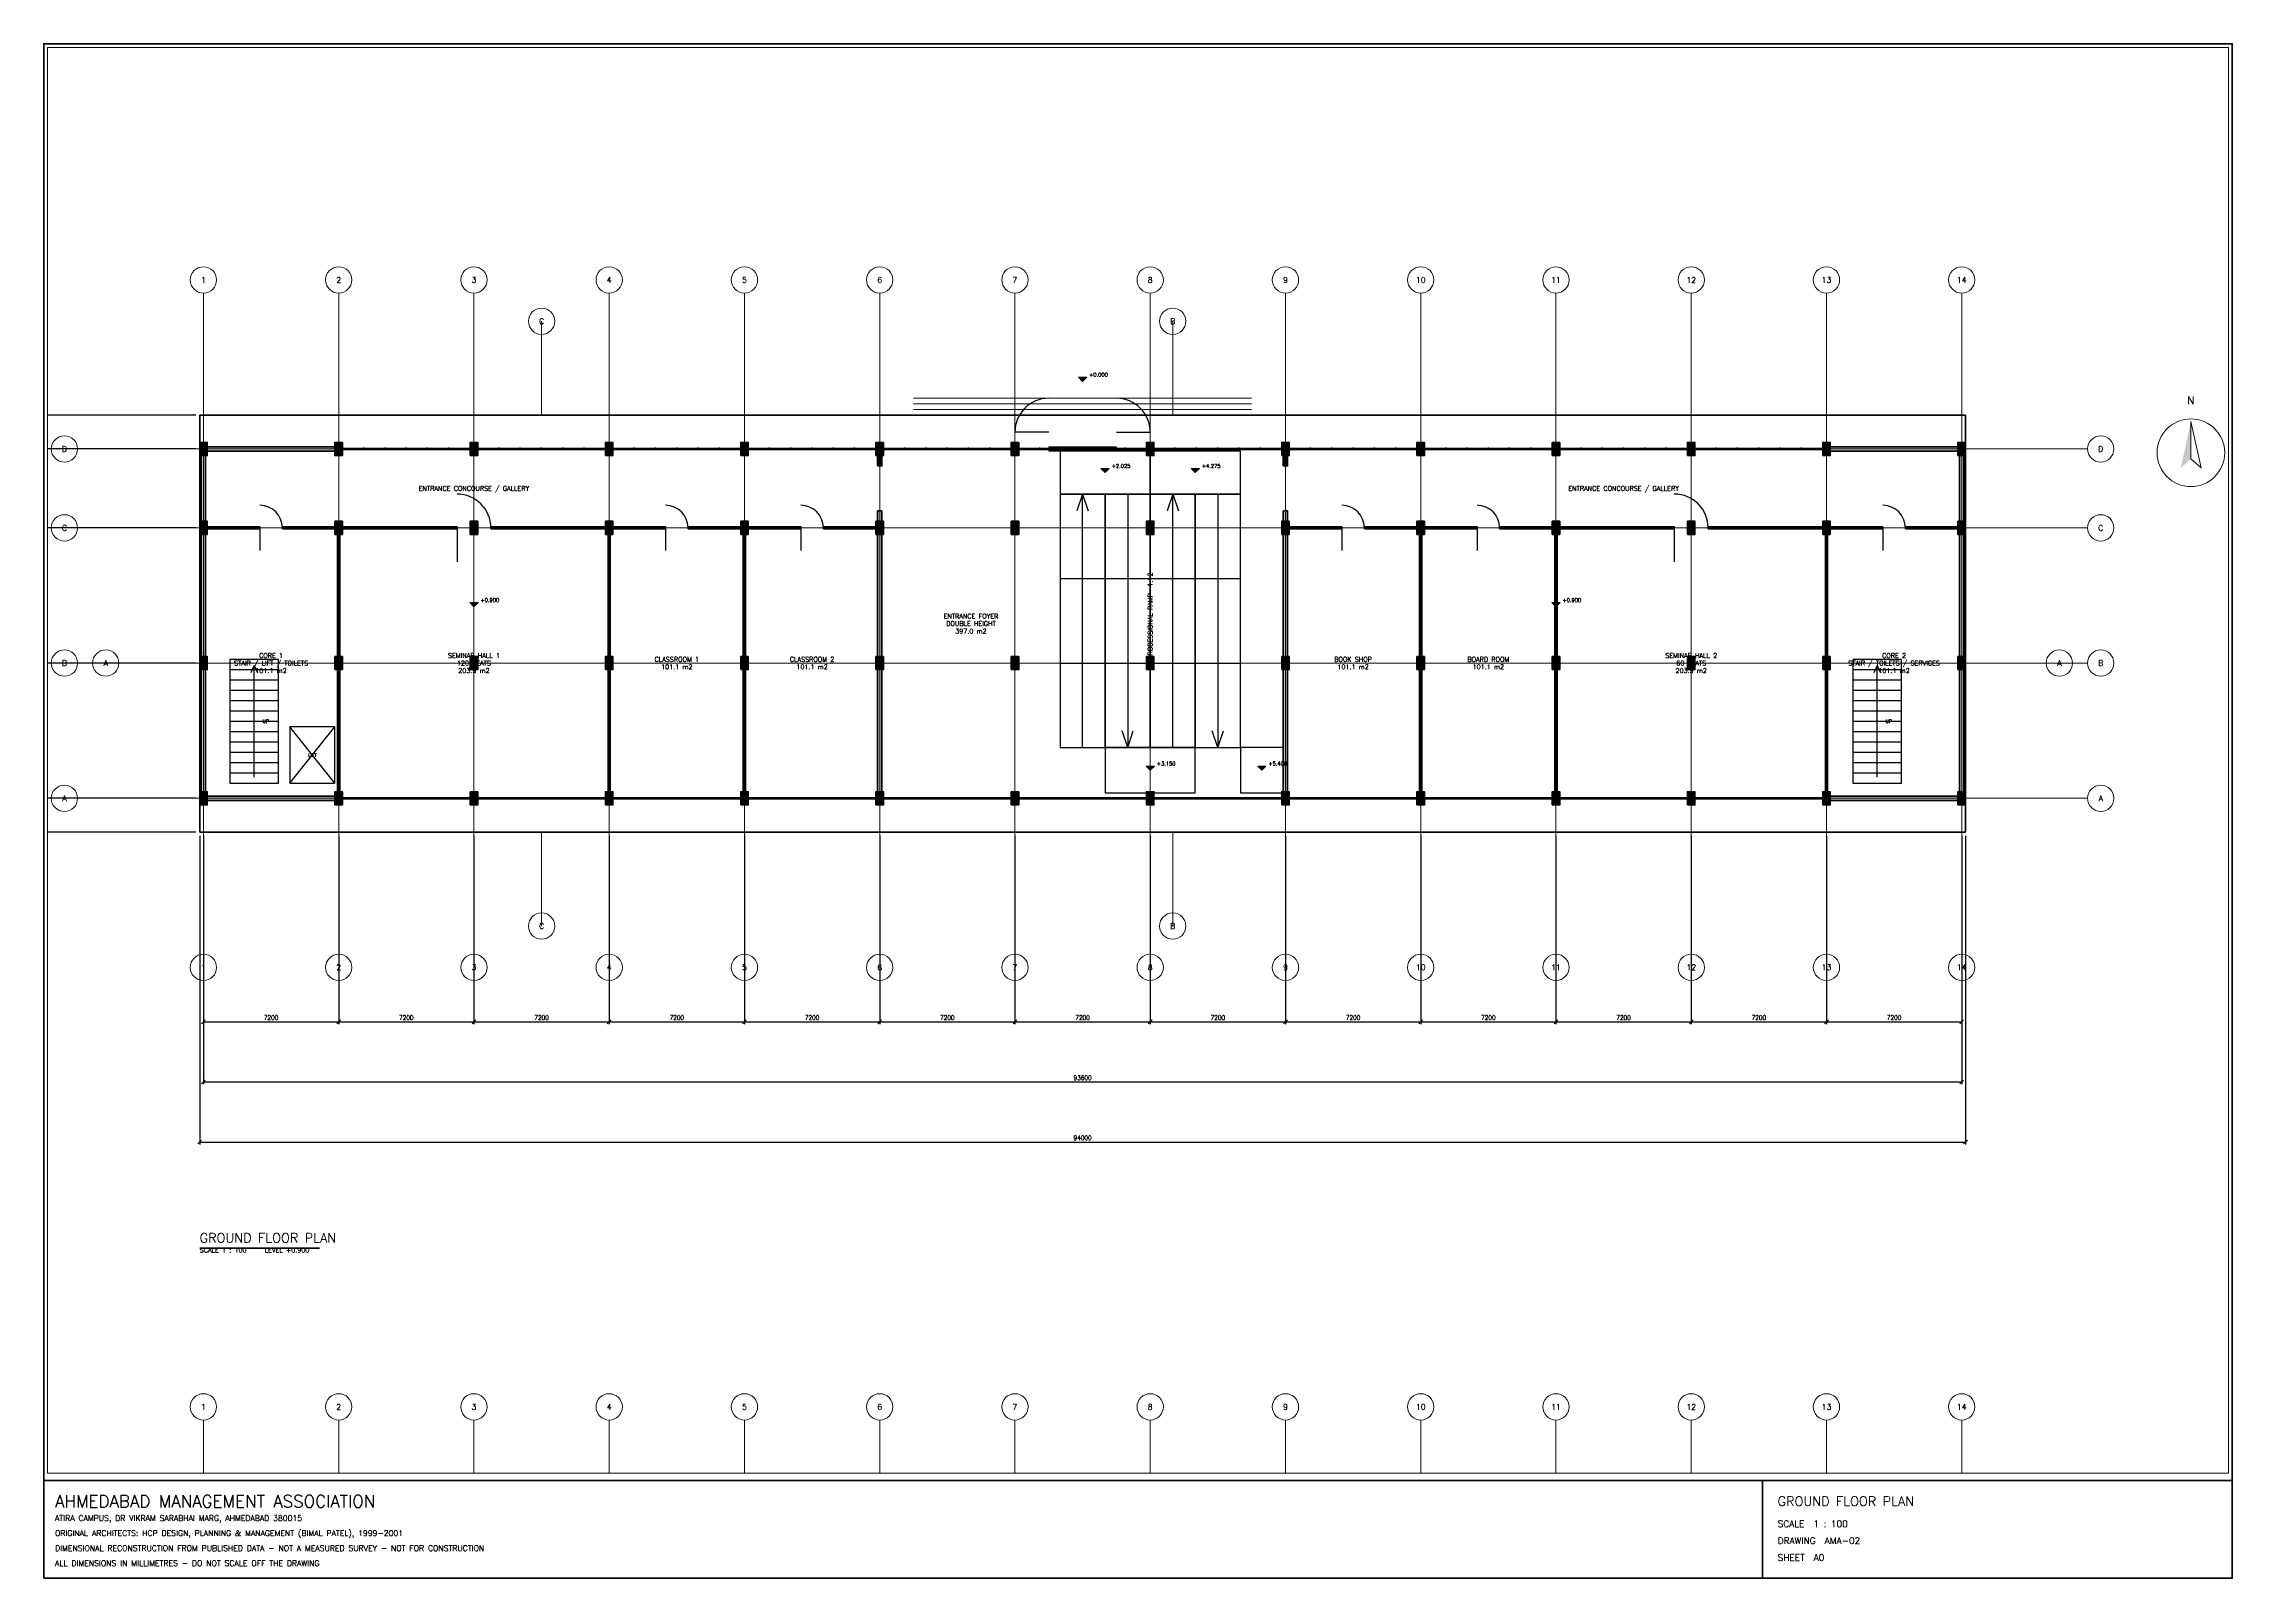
# Paper-space layout 'AMA-02 GROUND FLOOR' of a CAD drawing. Header units: millimetres. Extents: x 12 to 1177, y 12 to 829.
# The model-space entities are those that its viewports show. They can reach past a viewport. Long polylines and large blocks are cut down to what shows.
import ezdxf
from ezdxf.enums import TextEntityAlignment as Align

# ---------------------------------------------------------------- set-up
doc = ezdxf.new("R2010")
doc.units = ezdxf.units.MM
doc.header["$LTSCALE"] = 50
doc.linetypes.add('DASHDOT', pattern=[3.556, 2.54, -0.508, 0, -0.508])
doc.layers.get('Defpoints').update_dxf_attribs({"lineweight": 0})
for name, color, linetype, lineweight in [('A-ANNO-DIMS', 2, 'Continuous', 13), ('A-ANNO-SYMB', 6, 'Continuous', 18), ('A-ANNO-TEXT', 7, 'Continuous', 18), ('A-ANNO-TITL', 7, 'Continuous', 35), ('A-ANNO-TTLB', 7, 'Continuous', 35), ('A-DOOR', 2, 'Continuous', 25), ('A-FLOR-LEVL', 6, 'Continuous', 18), ('A-FLOR-RAMP', 3, 'Continuous', 25), ('A-FLOR-STRS', 3, 'Continuous', 25), ('A-GLAZ', 4, 'Continuous', 25), ('A-GRID', 8, 'DASHDOT', 13), ('A-GRID-IDEN', 8, 'Continuous', 13), ('A-SLAB-EDGE', 7, 'Continuous', 35), ('A-WALL-EXTR', 7, 'Continuous', 50), ('A-WALL-INTR', 7, 'Continuous', 35), ('A-WALL-PATT', 253, 'Continuous', 9), ('S-COLS', 1, 'Continuous', 50), ('S-COLS-PATT', 254, 'Continuous', 9)]:
    doc.layers.add(name, color=color, linetype=linetype, lineweight=lineweight)
doc.styles.add('AMA-NOTE', font='romans.shx', dxfattribs={"width": 0.85})
doc.styles.add('AMA-TITLE', font='romand.shx', dxfattribs={"width": 0.9})
doc.dimstyles.new('AMA-100', dxfattribs={"dimscale": 100, "dimtxt": 2.5, "dimasz": 2.5, "dimexe": 1.25, "dimexo": 2, "dimgap": 1, "dimtad": 1, "dimdec": 0, "dimtxsty": 'AMA-NOTE', "dimtsz": 1, "dimcen": 2.5, "dimclrd": 8, "dimclre": 8, "dimclrt": 7, "dimazin": 3, "dimtfac": 1, "dimtmove": 0, "dimatfit": 3})

msp = doc.modelspace()

# ---------------------------------------------------------------- hatches: boundary and pattern name
at = {"layer": 'A-ANNO-SYMB'}
for points in [[(46800, 24000), (46580, 24220), (47020, 24220)], [(105800, 21856), (105260, 19390), (105800, 19876)], [(48000, 19142), (47780, 19362), (48220, 19362)], [(52800, 19142), (52580, 19362), (53020, 19362)], [(14400, 12000), (14180, 12220), (14620, 12220)], [(72000, 12000), (71780, 12220), (72220, 12220)], [(50400, 3300), (50180, 3520), (50620, 3520)], [(56342, 3300), (56122, 3520), (56562, 3520)]]:
    msp.add_hatch(color=7, dxfattribs=at).paths.add_polyline_path(points)
at = {"layer": 'A-WALL-PATT'}
for points in [[(-115, 2150), (115, 2150), (115, 20050), (-115, 20050)], [(200, 20285), (7000, 20285), (7000, 20515), (200, 20515)], [(35885, 19500), (36115, 19500), (36115, 20050), (35885, 20050)], [(57485, 19500), (57715, 19500), (57715, 20050), (57485, 20050)], [(86600, 20285), (93400, 20285), (93400, 20515), (86600, 20515)], [(93485, 2150), (93715, 2150), (93715, 20050), (93485, 20050)], [(35885, 2150), (36115, 2150), (36115, 17100), (35885, 17100)], [(57485, 2150), (57715, 2150), (57715, 17100), (57485, 17100)], [(60, 16140), (3000, 16140), (3000, 16260), (60, 16260)], [(4200, 16140), (7140, 16140), (7140, 16260), (4200, 16260)], [(7140, 2150), (7260, 2150), (7260, 15850), (7140, 15850)], [(7260, 16140), (13500, 16140), (13500, 16260), (7260, 16260)], [(15300, 16140), (21540, 16140), (21540, 16260), (15300, 16260)], [(21540, 2150), (21660, 2150), (21660, 15850), (21540, 15850)], [(21660, 16140), (24600, 16140), (24600, 16260), (21660, 16260)], [(25800, 16140), (28740, 16140), (28740, 16260), (25800, 16260)], [(28740, 2150), (28860, 2150), (28860, 15850), (28740, 15850)], [(28860, 16140), (31800, 16140), (31800, 16260), (28860, 16260)], [(33000, 16140), (35940, 16140), (35940, 16260), (33000, 16260)], [(57660, 16140), (60600, 16140), (60600, 16260), (57660, 16260)], [(61800, 16140), (64740, 16140), (64740, 16260), (61800, 16260)], [(64740, 2150), (64860, 2150), (64860, 15850), (64740, 15850)], [(64860, 16140), (67800, 16140), (67800, 16260), (64860, 16260)], [(69000, 16140), (71940, 16140), (71940, 16260), (69000, 16260)], [(71940, 2150), (72060, 2150), (72060, 15850), (71940, 15850)], [(72060, 16140), (78300, 16140), (78300, 16260), (72060, 16260)], [(80100, 16140), (86340, 16140), (86340, 16260), (80100, 16260)], [(86340, 2150), (86460, 2150), (86460, 15850), (86340, 15850)], [(86460, 16140), (89400, 16140), (89400, 16260), (86460, 16260)], [(90600, 16140), (93540, 16140), (93540, 16260), (90600, 16260)], [(200, 1685), (7000, 1685), (7000, 1915), (200, 1915)], [(86600, 1685), (93400, 1685), (93400, 1915), (86600, 1915)]]:
    msp.add_hatch(color=7, dxfattribs=at).paths.add_polyline_path(points)
at = {"layer": 'S-COLS-PATT'}
for points in [[(-200, 20050), (200, 20050), (200, 20750), (-200, 20750)], [(7000, 20050), (7400, 20050), (7400, 20750), (7000, 20750)], [(14200, 20050), (14600, 20050), (14600, 20750), (14200, 20750)], [(21400, 20050), (21800, 20050), (21800, 20750), (21400, 20750)], [(28600, 20050), (29000, 20050), (29000, 20750), (28600, 20750)], [(35800, 20050), (36200, 20050), (36200, 20750), (35800, 20750)], [(43000, 20050), (43400, 20050), (43400, 20750), (43000, 20750)], [(50200, 20050), (50600, 20050), (50600, 20750), (50200, 20750)], [(57400, 20050), (57800, 20050), (57800, 20750), (57400, 20750)], [(64600, 20050), (65000, 20050), (65000, 20750), (64600, 20750)], [(71800, 20050), (72200, 20050), (72200, 20750), (71800, 20750)], [(79000, 20050), (79400, 20050), (79400, 20750), (79000, 20750)], [(86200, 20050), (86600, 20050), (86600, 20750), (86200, 20750)], [(93400, 20050), (93800, 20050), (93800, 20750), (93400, 20750)], [(-200, 15850), (200, 15850), (200, 16550), (-200, 16550)], [(7000, 15850), (7400, 15850), (7400, 16550), (7000, 16550)], [(14200, 15850), (14600, 15850), (14600, 16550), (14200, 16550)], [(21400, 15850), (21800, 15850), (21800, 16550), (21400, 16550)], [(28600, 15850), (29000, 15850), (29000, 16550), (28600, 16550)], [(35800, 15850), (36200, 15850), (36200, 16550), (35800, 16550)], [(43000, 15850), (43400, 15850), (43400, 16550), (43000, 16550)], [(50200, 15850), (50600, 15850), (50600, 16550), (50200, 16550)], [(57400, 15850), (57800, 15850), (57800, 16550), (57400, 16550)], [(64600, 15850), (65000, 15850), (65000, 16550), (64600, 16550)], [(71800, 15850), (72200, 15850), (72200, 16550), (71800, 16550)], [(79000, 15850), (79400, 15850), (79400, 16550), (79000, 16550)], [(86200, 15850), (86600, 15850), (86600, 16550), (86200, 16550)], [(93400, 15850), (93800, 15850), (93800, 16550), (93400, 16550)], [(-200, 8650), (200, 8650), (200, 9350), (-200, 9350)], [(7000, 8650), (7400, 8650), (7400, 9350), (7000, 9350)], [(14200, 8650), (14600, 8650), (14600, 9350), (14200, 9350)], [(21400, 8650), (21800, 8650), (21800, 9350), (21400, 9350)], [(28600, 8650), (29000, 8650), (29000, 9350), (28600, 9350)], [(35800, 8650), (36200, 8650), (36200, 9350), (35800, 9350)], [(43000, 8650), (43400, 8650), (43400, 9350), (43000, 9350)], [(50200, 8650), (50600, 8650), (50600, 9350), (50200, 9350)], [(57400, 8650), (57800, 8650), (57800, 9350), (57400, 9350)], [(64600, 8650), (65000, 8650), (65000, 9350), (64600, 9350)], [(71800, 8650), (72200, 8650), (72200, 9350), (71800, 9350)], [(79000, 8650), (79400, 8650), (79400, 9350), (79000, 9350)], [(86200, 8650), (86600, 8650), (86600, 9350), (86200, 9350)], [(93400, 8650), (93800, 8650), (93800, 9350), (93400, 9350)], [(-200, 1450), (200, 1450), (200, 2150), (-200, 2150)], [(7000, 1450), (7400, 1450), (7400, 2150), (7000, 2150)], [(14200, 1450), (14600, 1450), (14600, 2150), (14200, 2150)], [(21400, 1450), (21800, 1450), (21800, 2150), (21400, 2150)], [(28600, 1450), (29000, 1450), (29000, 2150), (28600, 2150)], [(35800, 1450), (36200, 1450), (36200, 2150), (35800, 2150)], [(43000, 1450), (43400, 1450), (43400, 2150), (43000, 2150)], [(50200, 1450), (50600, 1450), (50600, 2150), (50200, 2150)], [(57400, 1450), (57800, 1450), (57800, 2150), (57400, 2150)], [(64600, 1450), (65000, 1450), (65000, 2150), (64600, 2150)], [(71800, 1450), (72200, 1450), (72200, 2150), (71800, 2150)], [(79000, 1450), (79400, 1450), (79400, 2150), (79000, 2150)], [(86200, 1450), (86600, 1450), (86600, 2150), (86200, 2150)], [(93400, 1450), (93800, 1450), (93800, 2150), (93400, 2150)]]:
    msp.add_hatch(color=7, dxfattribs=at).paths.add_polyline_path(points)

# ---------------------------------------------------------------- linework, layer by layer
at = {"layer": 'A-ANNO-SYMB'}
for p, q in [((18000, 22200), (18000, 27200)), ((51600, 22200), (51600, 27200)), ((18000, 22200), (16600, 22200)), ((51600, 22200), (53000, 22200)), ((-200, 9000), (-200, 10400)), ((93800, 9000), (93800, 10400)), ((-5200, 9000), (-200, 9000)), ((93800, 9000), (98800, 9000)), ((18000, 0), (16600, 0)), ((18000, -5000), (18000, 0)), ((51600, -5000), (51600, 0)), ((51600, 0), (53000, 0))]:
    msp.add_line(p, q, dxfattribs=at)
for points in [[(46800, 24000), (46580, 24220), (47020, 24220)], [(105800, 21856), (106340, 19390), (105800, 19876)], [(48000, 19142), (47780, 19362), (48220, 19362)], [(52800, 19142), (52580, 19362), (53020, 19362)], [(14400, 12000), (14180, 12220), (14620, 12220)], [(72000, 12000), (71780, 12220), (72220, 12220)], [(50400, 3300), (50180, 3520), (50620, 3520)], [(56342, 3300), (56122, 3520), (56562, 3520)]]:
    msp.add_lwpolyline(points, close=True, dxfattribs=at)
for centre, radius in [((18000, 27200), 700), ((51600, 27200), 700), ((105800, 20200), 1800), ((-5200, 9000), 700), ((98800, 9000), 700), ((18000, -5000), 700), ((51600, -5000), 700)]:
    msp.add_circle(centre, radius, dxfattribs=at)
at = {"layer": 'A-ANNO-TITL'}
msp.add_line((-200, -22150), (6175, -22150), dxfattribs=at)
at = {"layer": 'A-DOOR'}
for p, q in [((45000, 21300), (43200, 21300)), ((48600, 21300), (50400, 21300)), ((3000, 16200), (3000, 15000)), ((13500, 16200), (13500, 14400)), ((24600, 16200), (24600, 15000)), ((31800, 16200), (31800, 15000)), ((60600, 16200), (60600, 15000)), ((67800, 16200), (67800, 15000)), ((78300, 16200), (78300, 14400)), ((89400, 16200), (89400, 15000))]:
    msp.add_line(p, q, dxfattribs=at)
msp.add_lwpolyline([(45000, 20300), (48600, 20300), (48600, 20500), (45000, 20500)], close=True, dxfattribs=at)
for centre, radius, start, end in [((45000, 21300), 1800, 90, 180), ((48600, 21300), 1800, 0, 90), ((13500, 16200), 1800, 0, 90), ((78300, 16200), 1800, 0, 90), ((3000, 16200), 1200, 0, 90), ((24600, 16200), 1200, 0, 90), ((31800, 16200), 1200, 0, 90), ((60600, 16200), 1200, 0, 90), ((67800, 16200), 1200, 0, 90), ((89400, 16200), 1200, 0, 90)]:
    msp.add_arc(centre, radius, start, end, dxfattribs=at)
at = {"layer": 'A-FLOR-LEVL'}
for p, q in [((37800, 23100), (55800, 23100)), ((37800, 22800), (55800, 22800)), ((37800, 22500), (55800, 22500))]:
    msp.add_line(p, q, dxfattribs=at)
at = {"layer": 'A-FLOR-RAMP'}
for p, q in [((45600, 18000), (48000, 18000)), ((46800, 18000), (46500, 17100)), ((46800, 4500), (46800, 18000)), ((46800, 18000), (47100, 17100)), ((48000, 18000), (50400, 18000)), ((49200, 18000), (49200, 4500)), ((50400, 18000), (52800, 18000)), ((51600, 18000), (51300, 17100)), ((51600, 4500), (51600, 18000)), ((51600, 18000), (51900, 17100)), ((52800, 18000), (55200, 18000)), ((54000, 18000), (54000, 4500)), ((45600, 13500), (48000, 13500)), ((48000, 13500), (50400, 13500)), ((50400, 13500), (52800, 13500)), ((52800, 13500), (55200, 13500)), ((45600, 9000), (48000, 9000)), ((48000, 9000), (50400, 9000)), ((50400, 9000), (52800, 9000)), ((52800, 9000), (55200, 9000)), ((49200, 4500), (48900, 5400)), ((49200, 4500), (49500, 5400)), ((54000, 4500), (53700, 5400)), ((54000, 4500), (54300, 5400))]:
    msp.add_line(p, q, dxfattribs=at)
for points in [[(45600, 18000), (50400, 18000), (50400, 20285), (45600, 20285)], [(50400, 18000), (55200, 18000), (55200, 20285), (50400, 20285)], [(45600, 4500), (48000, 4500), (48000, 18000), (45600, 18000)], [(48000, 4500), (50400, 4500), (50400, 18000), (48000, 18000)], [(50400, 4500), (52800, 4500), (52800, 18000), (50400, 18000)], [(52800, 4500), (55200, 4500), (55200, 18000), (52800, 18000)], [(48000, 2100), (52800, 2100), (52800, 4500), (48000, 4500)], [(55200, 2100), (57485, 2100), (57485, 4500), (55200, 4500)]]:
    msp.add_lwpolyline(points, close=True, dxfattribs=at)
at = {"layer": 'A-FLOR-STRS'}
for p, q in [((1400, 8650), (4000, 8650)), ((2700, 8870), (2520, 8485)), ((2700, 2930), (2700, 8870)), ((2700, 8870), (2880, 8485)), ((87800, 8650), (90400, 8650)), ((89100, 8870), (88920, 8485)), ((89100, 2930), (89100, 8870)), ((89100, 8870), (89280, 8485)), ((1400, 8100), (4000, 8100)), ((1400, 7550), (4000, 7550)), ((1400, 7000), (4000, 7000)), ((87800, 8100), (90400, 8100)), ((87800, 7550), (90400, 7550)), ((87800, 7000), (90400, 7000)), ((1400, 6450), (4000, 6450)), ((1400, 5900), (4000, 5900)), ((87800, 6450), (90400, 6450)), ((87800, 5900), (90400, 5900)), ((1400, 5350), (4000, 5350)), ((1400, 4800), (4000, 4800)), ((4600, 2600), (7000, 5600)), ((7000, 2600), (4600, 5600)), ((87800, 5350), (90400, 5350)), ((87800, 4800), (90400, 4800)), ((1400, 4250), (4000, 4250)), ((1400, 3700), (4000, 3700)), ((87800, 4250), (90400, 4250)), ((87800, 3700), (90400, 3700)), ((1400, 3150), (4000, 3150)), ((87800, 3150), (90400, 3150))]:
    msp.add_line(p, q, dxfattribs=at)
for points in [[(1400, 2600), (4000, 2600), (4000, 9200), (1400, 9200)], [(87800, 2600), (90400, 2600), (90400, 9200), (87800, 9200)], [(4600, 2600), (7000, 2600), (7000, 5600), (4600, 5600)]]:
    msp.add_lwpolyline(points, close=True, dxfattribs=at)
at = {"layer": 'A-GLAZ'}
for p, q in [((8533, 20330), (8533, 20470)), ((9667, 20330), (9667, 20470)), ((10800, 20330), (10800, 20470)), ((11933, 20330), (11933, 20470)), ((13067, 20330), (13067, 20470)), ((15733, 20330), (15733, 20470)), ((16867, 20330), (16867, 20470)), ((18000, 20330), (18000, 20470)), ((19133, 20330), (19133, 20470)), ((20267, 20330), (20267, 20470)), ((22933, 20330), (22933, 20470)), ((24067, 20330), (24067, 20470)), ((25200, 20330), (25200, 20470)), ((26333, 20330), (26333, 20470)), ((27467, 20330), (27467, 20470)), ((30133, 20330), (30133, 20470)), ((31267, 20330), (31267, 20470)), ((32400, 20330), (32400, 20470)), ((33533, 20330), (33533, 20470)), ((34667, 20330), (34667, 20470)), ((37333, 20330), (37333, 20470)), ((38467, 20330), (38467, 20470)), ((39600, 20330), (39600, 20470)), ((40733, 20330), (40733, 20470)), ((41867, 20330), (41867, 20470)), ((44533, 20330), (44533, 20470)), ((45667, 20330), (45667, 20470)), ((46800, 20330), (46800, 20470)), ((47933, 20330), (47933, 20470)), ((49067, 20330), (49067, 20470)), ((51733, 20330), (51733, 20470)), ((52867, 20330), (52867, 20470)), ((54000, 20330), (54000, 20470)), ((55133, 20330), (55133, 20470)), ((56267, 20330), (56267, 20470)), ((58933, 20330), (58933, 20470)), ((60067, 20330), (60067, 20470)), ((61200, 20330), (61200, 20470)), ((62333, 20330), (62333, 20470)), ((63467, 20330), (63467, 20470)), ((66133, 20330), (66133, 20470)), ((67267, 20330), (67267, 20470)), ((68400, 20330), (68400, 20470)), ((69533, 20330), (69533, 20470)), ((70667, 20330), (70667, 20470)), ((73333, 20330), (73333, 20470)), ((74467, 20330), (74467, 20470)), ((75600, 20330), (75600, 20470)), ((76733, 20330), (76733, 20470)), ((77867, 20330), (77867, 20470)), ((80533, 20330), (80533, 20470)), ((81667, 20330), (81667, 20470)), ((82800, 20330), (82800, 20470)), ((83933, 20330), (83933, 20470)), ((85067, 20330), (85067, 20470)), ((8533, 1730), (8533, 1870)), ((9667, 1730), (9667, 1870)), ((10800, 1730), (10800, 1870)), ((11933, 1730), (11933, 1870)), ((13067, 1730), (13067, 1870)), ((15733, 1730), (15733, 1870)), ((16867, 1730), (16867, 1870)), ((18000, 1730), (18000, 1870)), ((19133, 1730), (19133, 1870)), ((20267, 1730), (20267, 1870)), ((22933, 1730), (22933, 1870)), ((24067, 1730), (24067, 1870)), ((25200, 1730), (25200, 1870)), ((26333, 1730), (26333, 1870)), ((27467, 1730), (27467, 1870)), ((30133, 1730), (30133, 1870)), ((31267, 1730), (31267, 1870)), ((32400, 1730), (32400, 1870)), ((33533, 1730), (33533, 1870)), ((34667, 1730), (34667, 1870)), ((37333, 1730), (37333, 1870)), ((38467, 1730), (38467, 1870)), ((39600, 1730), (39600, 1870)), ((40733, 1730), (40733, 1870)), ((41867, 1730), (41867, 1870)), ((44533, 1730), (44533, 1870)), ((45667, 1730), (45667, 1870)), ((46800, 1730), (46800, 1870)), ((47933, 1730), (47933, 1870)), ((49067, 1730), (49067, 1870)), ((51733, 1730), (51733, 1870)), ((52867, 1730), (52867, 1870)), ((54000, 1730), (54000, 1870)), ((55133, 1730), (55133, 1870)), ((56267, 1730), (56267, 1870)), ((58933, 1730), (58933, 1870)), ((60067, 1730), (60067, 1870)), ((61200, 1730), (61200, 1870)), ((62333, 1730), (62333, 1870)), ((63467, 1730), (63467, 1870)), ((66133, 1730), (66133, 1870)), ((67267, 1730), (67267, 1870)), ((68400, 1730), (68400, 1870)), ((69533, 1730), (69533, 1870)), ((70667, 1730), (70667, 1870)), ((73333, 1730), (73333, 1870)), ((74467, 1730), (74467, 1870)), ((75600, 1730), (75600, 1870)), ((76733, 1730), (76733, 1870)), ((77867, 1730), (77867, 1870)), ((80533, 1730), (80533, 1870)), ((81667, 1730), (81667, 1870)), ((82800, 1730), (82800, 1870)), ((83933, 1730), (83933, 1870)), ((85067, 1730), (85067, 1870))]:
    msp.add_line(p, q, dxfattribs=at)
for points in [[(7400, 20370), (14200, 20370), (14200, 20430), (7400, 20430)], [(14600, 20370), (21400, 20370), (21400, 20430), (14600, 20430)], [(21800, 20370), (28600, 20370), (28600, 20430), (21800, 20430)], [(29000, 20370), (35800, 20370), (35800, 20430), (29000, 20430)], [(36200, 20370), (43000, 20370), (43000, 20430), (36200, 20430)], [(43400, 20370), (50200, 20370), (50200, 20430), (43400, 20430)], [(50600, 20370), (57400, 20370), (57400, 20430), (50600, 20430)], [(57800, 20370), (64600, 20370), (64600, 20430), (57800, 20430)], [(65000, 20370), (71800, 20370), (71800, 20430), (65000, 20430)], [(72200, 20370), (79000, 20370), (79000, 20430), (72200, 20430)], [(79400, 20370), (86200, 20370), (86200, 20430), (79400, 20430)], [(7400, 1770), (14200, 1770), (14200, 1830), (7400, 1830)], [(14600, 1770), (21400, 1770), (21400, 1830), (14600, 1830)], [(21800, 1770), (28600, 1770), (28600, 1830), (21800, 1830)], [(29000, 1770), (35800, 1770), (35800, 1830), (29000, 1830)], [(36200, 1770), (43000, 1770), (43000, 1830), (36200, 1830)], [(43400, 1770), (50200, 1770), (50200, 1830), (43400, 1830)], [(50600, 1770), (57400, 1770), (57400, 1830), (50600, 1830)], [(57800, 1770), (64600, 1770), (64600, 1830), (57800, 1830)], [(65000, 1770), (71800, 1770), (71800, 1830), (65000, 1830)], [(72200, 1770), (79000, 1770), (79000, 1830), (72200, 1830)], [(79400, 1770), (86200, 1770), (86200, 1830), (79400, 1830)]]:
    msp.add_lwpolyline(points, close=True, dxfattribs=at)
at = {"layer": 'A-GRID'}
for p, q in [((0, -6500), (0, 28700)), ((7200, -6500), (7200, 28700)), ((14400, -6500), (14400, 28700)), ((21600, -6500), (21600, 28700)), ((28800, -6500), (28800, 28700)), ((36000, -6500), (36000, 28700)), ((43200, -6500), (43200, 28700)), ((50400, -6500), (50400, 28700)), ((57600, -6500), (57600, 28700)), ((64800, -6500), (64800, 28700)), ((72000, -6500), (72000, 28700)), ((79200, -6500), (79200, 28700)), ((86400, -6500), (86400, 28700)), ((93600, -6500), (93600, 28700)), ((-6700, 20400), (100300, 20400)), ((-6700, 16200), (100300, 16200)), ((-6700, 9000), (100300, 9000)), ((-6700, 1800), (100300, 1800)), ((0, -66500), (0, -31300)), ((7200, -66500), (7200, -31300)), ((14400, -66500), (14400, -31300)), ((21600, -66500), (21600, -31300)), ((28800, -66500), (28800, -31300)), ((36000, -66500), (36000, -31300)), ((43200, -66500), (43200, -31300)), ((50400, -66500), (50400, -31300)), ((57600, -66500), (57600, -31300)), ((64800, -66500), (64800, -31300)), ((72000, -66500), (72000, -31300)), ((79200, -66500), (79200, -31300)), ((86400, -66500), (86400, -31300)), ((93600, -66500), (93600, -31300))]:
    msp.add_line(p, q, dxfattribs=at)
at = {"layer": 'A-GRID-IDEN'}
for centre in [(0, 29400), (7200, 29400), (14400, 29400), (21600, 29400), (28800, 29400), (36000, 29400), (43200, 29400), (50400, 29400), (57600, 29400), (64800, 29400), (72000, 29400), (79200, 29400), (86400, 29400), (93600, 29400), (-7400, 20400), (101000, 20400), (-7400, 16200), (101000, 16200), (-7400, 9000), (101000, 9000), (-7400, 1800), (101000, 1800), (0, -7200), (7200, -7200), (14400, -7200), (21600, -7200), (28800, -7200), (36000, -7200), (43200, -7200), (50400, -7200), (57600, -7200), (64800, -7200), (72000, -7200), (79200, -7200), (86400, -7200), (93600, -7200), (0, -30600), (7200, -30600), (14400, -30600), (21600, -30600), (28800, -30600), (36000, -30600), (43200, -30600), (50400, -30600), (57600, -30600), (64800, -30600), (72000, -30600), (79200, -30600), (86400, -30600), (93600, -30600)]:
    msp.add_circle(centre, 700, dxfattribs=at)
at = {"layer": 'A-SLAB-EDGE'}
msp.add_lwpolyline([(-200, 0), (93800, 0), (93800, 22200), (-200, 22200)], close=True, dxfattribs=at)
at = {"layer": 'A-WALL-EXTR'}
for points in [[(-115, 2150), (115, 2150), (115, 20050), (-115, 20050)], [(200, 20285), (7000, 20285), (7000, 20515), (200, 20515)], [(86600, 20285), (93400, 20285), (93400, 20515), (86600, 20515)], [(93485, 2150), (93715, 2150), (93715, 20050), (93485, 20050)], [(200, 1685), (7000, 1685), (7000, 1915), (200, 1915)], [(86600, 1685), (93400, 1685), (93400, 1915), (86600, 1915)]]:
    msp.add_lwpolyline(points, close=True, dxfattribs=at)
at = {"layer": 'A-WALL-INTR'}
for points in [[(35885, 19500), (36115, 19500), (36115, 20050), (35885, 20050)], [(57485, 19500), (57715, 19500), (57715, 20050), (57485, 20050)], [(35885, 2150), (36115, 2150), (36115, 17100), (35885, 17100)], [(57485, 2150), (57715, 2150), (57715, 17100), (57485, 17100)], [(60, 16140), (3000, 16140), (3000, 16260), (60, 16260)], [(4200, 16140), (7140, 16140), (7140, 16260), (4200, 16260)], [(7140, 2150), (7260, 2150), (7260, 15850), (7140, 15850)], [(7260, 16140), (13500, 16140), (13500, 16260), (7260, 16260)], [(15300, 16140), (21540, 16140), (21540, 16260), (15300, 16260)], [(21540, 2150), (21660, 2150), (21660, 15850), (21540, 15850)], [(21660, 16140), (24600, 16140), (24600, 16260), (21660, 16260)], [(25800, 16140), (28740, 16140), (28740, 16260), (25800, 16260)], [(28740, 2150), (28860, 2150), (28860, 15850), (28740, 15850)], [(28860, 16140), (31800, 16140), (31800, 16260), (28860, 16260)], [(33000, 16140), (35940, 16140), (35940, 16260), (33000, 16260)], [(57660, 16140), (60600, 16140), (60600, 16260), (57660, 16260)], [(61800, 16140), (64740, 16140), (64740, 16260), (61800, 16260)], [(64740, 2150), (64860, 2150), (64860, 15850), (64740, 15850)], [(64860, 16140), (67800, 16140), (67800, 16260), (64860, 16260)], [(69000, 16140), (71940, 16140), (71940, 16260), (69000, 16260)], [(71940, 2150), (72060, 2150), (72060, 15850), (71940, 15850)], [(72060, 16140), (78300, 16140), (78300, 16260), (72060, 16260)], [(80100, 16140), (86340, 16140), (86340, 16260), (80100, 16260)], [(86340, 2150), (86460, 2150), (86460, 15850), (86340, 15850)], [(86460, 16140), (89400, 16140), (89400, 16260), (86460, 16260)], [(90600, 16140), (93540, 16140), (93540, 16260), (90600, 16260)]]:
    msp.add_lwpolyline(points, close=True, dxfattribs=at)
at = {"layer": 'S-COLS'}
for points in [[(-200, 20050), (200, 20050), (200, 20750), (-200, 20750)], [(7000, 20050), (7400, 20050), (7400, 20750), (7000, 20750)], [(14200, 20050), (14600, 20050), (14600, 20750), (14200, 20750)], [(21400, 20050), (21800, 20050), (21800, 20750), (21400, 20750)], [(28600, 20050), (29000, 20050), (29000, 20750), (28600, 20750)], [(35800, 20050), (36200, 20050), (36200, 20750), (35800, 20750)], [(43000, 20050), (43400, 20050), (43400, 20750), (43000, 20750)], [(50200, 20050), (50600, 20050), (50600, 20750), (50200, 20750)], [(57400, 20050), (57800, 20050), (57800, 20750), (57400, 20750)], [(64600, 20050), (65000, 20050), (65000, 20750), (64600, 20750)], [(71800, 20050), (72200, 20050), (72200, 20750), (71800, 20750)], [(79000, 20050), (79400, 20050), (79400, 20750), (79000, 20750)], [(86200, 20050), (86600, 20050), (86600, 20750), (86200, 20750)], [(93400, 20050), (93800, 20050), (93800, 20750), (93400, 20750)], [(-200, 15850), (200, 15850), (200, 16550), (-200, 16550)], [(7000, 15850), (7400, 15850), (7400, 16550), (7000, 16550)], [(14200, 15850), (14600, 15850), (14600, 16550), (14200, 16550)], [(21400, 15850), (21800, 15850), (21800, 16550), (21400, 16550)], [(28600, 15850), (29000, 15850), (29000, 16550), (28600, 16550)], [(35800, 15850), (36200, 15850), (36200, 16550), (35800, 16550)], [(43000, 15850), (43400, 15850), (43400, 16550), (43000, 16550)], [(50200, 15850), (50600, 15850), (50600, 16550), (50200, 16550)], [(57400, 15850), (57800, 15850), (57800, 16550), (57400, 16550)], [(64600, 15850), (65000, 15850), (65000, 16550), (64600, 16550)], [(71800, 15850), (72200, 15850), (72200, 16550), (71800, 16550)], [(79000, 15850), (79400, 15850), (79400, 16550), (79000, 16550)], [(86200, 15850), (86600, 15850), (86600, 16550), (86200, 16550)], [(93400, 15850), (93800, 15850), (93800, 16550), (93400, 16550)], [(-200, 8650), (200, 8650), (200, 9350), (-200, 9350)], [(7000, 8650), (7400, 8650), (7400, 9350), (7000, 9350)], [(14200, 8650), (14600, 8650), (14600, 9350), (14200, 9350)], [(21400, 8650), (21800, 8650), (21800, 9350), (21400, 9350)], [(28600, 8650), (29000, 8650), (29000, 9350), (28600, 9350)], [(35800, 8650), (36200, 8650), (36200, 9350), (35800, 9350)], [(43000, 8650), (43400, 8650), (43400, 9350), (43000, 9350)], [(50200, 8650), (50600, 8650), (50600, 9350), (50200, 9350)], [(57400, 8650), (57800, 8650), (57800, 9350), (57400, 9350)], [(64600, 8650), (65000, 8650), (65000, 9350), (64600, 9350)], [(71800, 8650), (72200, 8650), (72200, 9350), (71800, 9350)], [(79000, 8650), (79400, 8650), (79400, 9350), (79000, 9350)], [(86200, 8650), (86600, 8650), (86600, 9350), (86200, 9350)], [(93400, 8650), (93800, 8650), (93800, 9350), (93400, 9350)], [(-200, 1450), (200, 1450), (200, 2150), (-200, 2150)], [(7000, 1450), (7400, 1450), (7400, 2150), (7000, 2150)], [(14200, 1450), (14600, 1450), (14600, 2150), (14200, 2150)], [(21400, 1450), (21800, 1450), (21800, 2150), (21400, 2150)], [(28600, 1450), (29000, 1450), (29000, 2150), (28600, 2150)], [(35800, 1450), (36200, 1450), (36200, 2150), (35800, 2150)], [(43000, 1450), (43400, 1450), (43400, 2150), (43000, 2150)], [(50200, 1450), (50600, 1450), (50600, 2150), (50200, 2150)], [(57400, 1450), (57800, 1450), (57800, 2150), (57400, 2150)], [(64600, 1450), (65000, 1450), (65000, 2150), (64600, 2150)], [(71800, 1450), (72200, 1450), (72200, 2150), (71800, 2150)], [(79000, 1450), (79400, 1450), (79400, 2150), (79000, 2150)], [(86200, 1450), (86600, 1450), (86600, 2150), (86200, 2150)], [(93400, 1450), (93800, 1450), (93800, 2150), (93400, 2150)]]:
    msp.add_lwpolyline(points, close=True, dxfattribs=at)

# ---------------------------------------------------------------- texts
at = {"layer": 'A-ANNO-SYMB', "style": 'AMA-TITLE'}
for s, height, p in [('C', 300, (18000, 27200)), ('B', 300, (51600, 27200)), ('N', 400, (105800, 22990)), ('A', 300, (-5200, 9000)), ('A', 300, (98800, 9000)), ('C', 300, (18000, -5000)), ('B', 300, (51600, -5000))]:
    msp.add_text(s, height=height, dxfattribs=at).set_placement(p, align=Align.MIDDLE_CENTER)
at = {"layer": 'A-ANNO-SYMB', "style": 'AMA-NOTE'}
for s, p in [('+0.000', (47150, 24352)), ('+2.025', (48350, 19494)), ('+4.275', (53150, 19494)), ('+0.900', (14750, 12352)), ('+0.900', (72350, 12352)), ('+3.150', (50750, 3652)), ('+5.400', (56692, 3652))]:
    msp.add_text(s, height=200, dxfattribs=at).set_placement(p, align=Align.MIDDLE_LEFT)
at = {"layer": 'A-ANNO-TEXT', "style": 'AMA-NOTE'}
for s, height, p in [('ENTRANCE CONCOURSE / GALLERY', 250, (14400, 18300)), ('ENTRANCE CONCOURSE / GALLERY', 250, (75600, 18300)), ('ENTRANCE FOYER', 250, (40858, 11500)), ('DOUBLE HEIGHT', 250, (40858, 11100)), ('397.0 m2', 250, (40858, 10700)), ('CORE 1', 250, (3600, 9400)), ('SEMINAR HALL 1', 250, (14400, 9400)), ('CLASSROOM 1', 250, (25200, 9200)), ('CLASSROOM 2', 250, (32400, 9200)), ('BOOK SHOP', 250, (61200, 9200)), ('BOARD ROOM', 250, (68400, 9200)), ('SEMINAR HALL 2', 250, (79200, 9400)), ('CORE 2', 250, (90000, 9400)), ('STAIR / LIFT / TOILETS', 250, (3600, 9000)), ('101.1 m2', 250, (3600, 8600)), ('120 SEATS', 250, (14400, 9000)), ('203.9 m2', 250, (14400, 8600)), ('101.1 m2', 250, (25200, 8800)), ('101.1 m2', 250, (32400, 8800)), ('101.1 m2', 250, (61200, 8800)), ('101.1 m2', 250, (68400, 8800)), ('203.9 m2', 250, (79200, 8600)), ('60 SEATS', 250, (79200, 9000)), ('STAIR / TOILETS / SERVICES', 250, (90000, 9000)), ('101.1 m2', 250, (90000, 8600)), ('LIFT', 180, (5800, 4100))]:
    msp.add_text(s, height=height, dxfattribs=at).set_placement(p, align=Align.MIDDLE_CENTER)
msp.add_text('PROCESSIONAL RAMP  1:12', height=250, rotation=90, dxfattribs=at).set_placement((50400, 11500), align=Align.MIDDLE_CENTER)
for p in [(3150, 5900), (89550, 5900)]:
    msp.add_text('UP', height=180, dxfattribs=at).set_placement(p, align=Align.MIDDLE_LEFT)
at = {"layer": 'A-ANNO-TITL'}
for s, height, style, p in [('SCALE 1 : 100    LEVEL +0.900', 250, 'AMA-NOTE', (-200, -22450)), ('GROUND FLOOR PLAN', 500, 'AMA-TITLE', (-200, -22000))]:
    msp.add_text(s, height=height, dxfattribs=dict(at, style=style)).set_placement(p, align=Align.BOTTOM_LEFT)
at = {"layer": 'A-GRID-IDEN', "style": 'AMA-TITLE'}
for s, p in [('1', (0, 29400)), ('2', (7200, 29400)), ('3', (14400, 29400)), ('4', (21600, 29400)), ('5', (28800, 29400)), ('6', (36000, 29400)), ('7', (43200, 29400)), ('8', (50400, 29400)), ('9', (57600, 29400)), ('10', (64800, 29400)), ('11', (72000, 29400)), ('12', (79200, 29400)), ('13', (86400, 29400)), ('14', (93600, 29400)), ('D', (-7400, 20400)), ('D', (101000, 20400)), ('C', (-7400, 16200)), ('C', (101000, 16200)), ('B', (-7400, 9000)), ('B', (101000, 9000)), ('A', (-7400, 1800)), ('A', (101000, 1800)), ('1', (0, -7200)), ('2', (7200, -7200)), ('3', (14400, -7200)), ('4', (21600, -7200)), ('5', (28800, -7200)), ('6', (36000, -7200)), ('7', (43200, -7200)), ('8', (50400, -7200)), ('9', (57600, -7200)), ('10', (64800, -7200)), ('11', (72000, -7200)), ('12', (79200, -7200)), ('13', (86400, -7200)), ('14', (93600, -7200)), ('1', (0, -30600)), ('2', (7200, -30600)), ('3', (14400, -30600)), ('4', (21600, -30600)), ('5', (28800, -30600)), ('6', (36000, -30600)), ('7', (43200, -30600)), ('8', (50400, -30600)), ('9', (57600, -30600)), ('10', (64800, -30600)), ('11', (72000, -30600)), ('12', (79200, -30600)), ('13', (86400, -30600)), ('14', (93600, -30600))]:
    msp.add_text(s, height=300, dxfattribs=at).set_placement(p, align=Align.MIDDLE_CENTER)

# ---------------------------------------------------------------- dimensions: what is measured, and where the dimension line sits
at = {"layer": 'A-ANNO-DIMS'}
for base, p1, p2 in [((-16700, 0), (-200, 0), (-200, 22200)), ((-13500, 1800), (-200, 1800), (-200, 20400)), ((-10300, 16200), (-200, 16200), (-200, 20400)), ((-10300, 9000), (-200, 9000), (-200, 16200)), ((-10300, 1800), (-200, 1800), (-200, 9000))]:
    msp.add_linear_dim(base=base, p1=p1, p2=p2, angle=90, dimstyle='AMA-100', dxfattribs=at).render()
for base, p1, p2 in [((-200, -16500), (-200, 0), (93800, 0)), ((0, -10100), (0, 0), (7200, 0)), ((0, -13300), (0, 0), (93600, 0)), ((7200, -10100), (7200, 0), (14400, 0)), ((14400, -10100), (14400, 0), (21600, 0)), ((21600, -10100), (21600, 0), (28800, 0)), ((28800, -10100), (28800, 0), (36000, 0)), ((36000, -10100), (36000, 0), (43200, 0)), ((43200, -10100), (43200, 0), (50400, 0)), ((50400, -10100), (50400, 0), (57600, 0)), ((57600, -10100), (57600, 0), (64800, 0)), ((64800, -10100), (64800, 0), (72000, 0)), ((72000, -10100), (72000, 0), (79200, 0)), ((79200, -10100), (79200, 0), (86400, 0)), ((86400, -10100), (86400, 0), (93600, 0))]:
    msp.add_linear_dim(base=base, p1=p1, p2=p2, dimstyle='AMA-100', dxfattribs=at).render()

psp = doc.layouts.new('AMA-02 GROUND FLOOR')

# ---------------------------------------------------------------- linework, layer by layer
at = {"layer": 'A-ANNO-TTLB'}
psp.add_line((927, 12), (927, 64), dxfattribs=at)
for points in [[(12, 12), (1177, 12), (1177, 829), (12, 829)], [(12, 12), (1177, 12), (1177, 64), (12, 64)]]:
    psp.add_lwpolyline(points, close=True, dxfattribs=at)

# ---------------------------------------------------------------- texts
for s, height, style, p in [('AHMEDABAD MANAGEMENT ASSOCIATION', 6.5, 'AMA-TITLE', (18, 53)), ('GROUND FLOOR PLAN', 5, 'AMA-TITLE', (935, 53)), ('ATIRA CAMPUS, DR VIKRAM SARABHAI MARG, AHMEDABAD 380015', 3, 'AMA-NOTE', (18, 44)), ('ORIGINAL ARCHITECTS: HCP DESIGN, PLANNING & MANAGEMENT (BIMAL PATEL), 1999-2001', 3, 'AMA-NOTE', (18, 36)), ('SCALE  1 : 100', 3.5, 'AMA-NOTE', (935, 41)), ('DIMENSIONAL RECONSTRUCTION FROM PUBLISHED DATA - NOT A MEASURED SURVEY - NOT FOR CONSTRUCTION', 3, 'AMA-NOTE', (18, 28)), ('SHEET  A0', 3.5, 'AMA-NOTE', (935, 23)), ('DRAWING  AMA-02', 3.5, 'AMA-NOTE', (935, 32)), ('ALL DIMENSIONS IN MILLIMETRES - DO NOT SCALE OFF THE DRAWING', 3, 'AMA-NOTE', (18, 20))]:
    psp.add_text(s, height=height, dxfattribs=dict(at, style=style)).set_placement(p, align=Align.MIDDLE_LEFT)

# ---------------------------------------------------------------- viewports
at = {"layer": 'DEFPOINTS'}
psp.add_viewport(center=(594.5, 447.5), size=(1161, 759), view_center_point=(49750, 3825), view_height=75900, dxfattribs=at)

doc.saveas('drawing.dxf')
